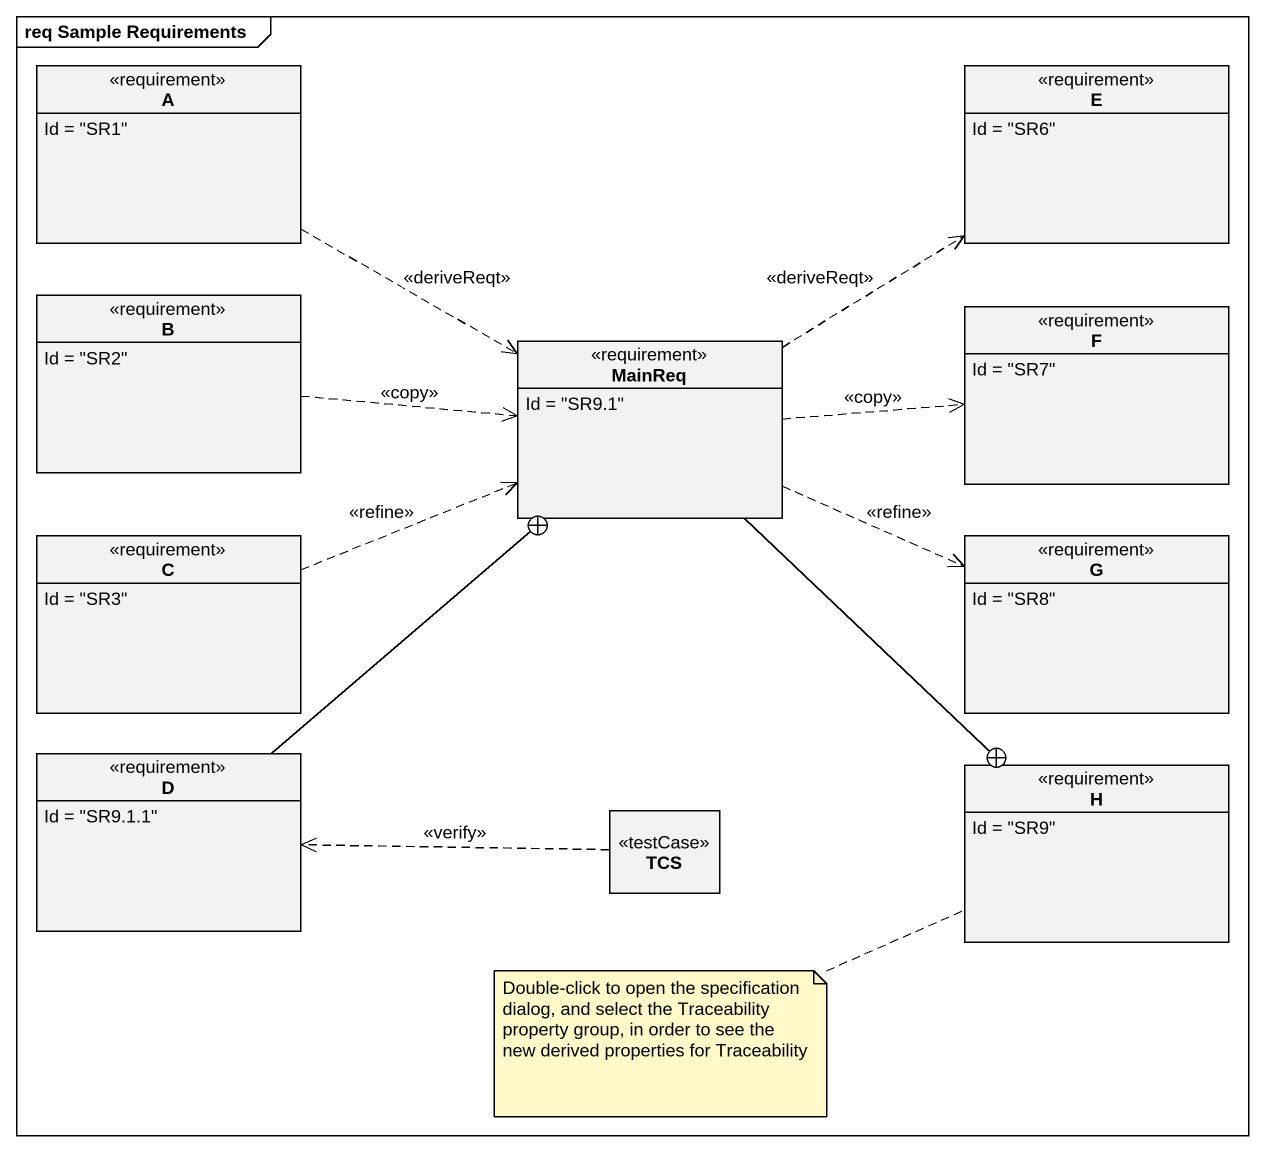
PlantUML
@startuml
mainframe req Sample Requirements
hide circle
hide empty members
class A <<requirement>> {
  Id = "SR1"
}
class E <<requirement>> {
  Id = "SR6"
}
class B <<requirement>> {
  Id = "SR2"
}
class F <<requirement>> {
  Id = "SR7"
}
class MainReq <<requirement>> {
  Id = "SR9.1"
}
class C <<requirement>> {
  Id = "SR3"
}
class G <<requirement>> {
  Id = "SR8"
}
class D <<requirement>> {
  Id = "SR9.1.1"
}
class TCS <<testCase>>
class H <<requirement>> {
  Id = "SR9"
}
A .right.> MainReq : <<deriveReqt>>
B .right.> MainReq : <<copy>>
MainReq .up.> E : <<deriveReqt>>
MainReq .right.> F : <<copy>>
MainReq .right.> G : <<refine>>
MainReq --+ H
C .right.> MainReq : <<refine>>
D -up-+ MainReq
TCS .left.> D : <<verify>>
note left of H : Double-click to open the specification dialog, and select the Traceability property group, in order to see the new derived properties for Traceability
@enduml
